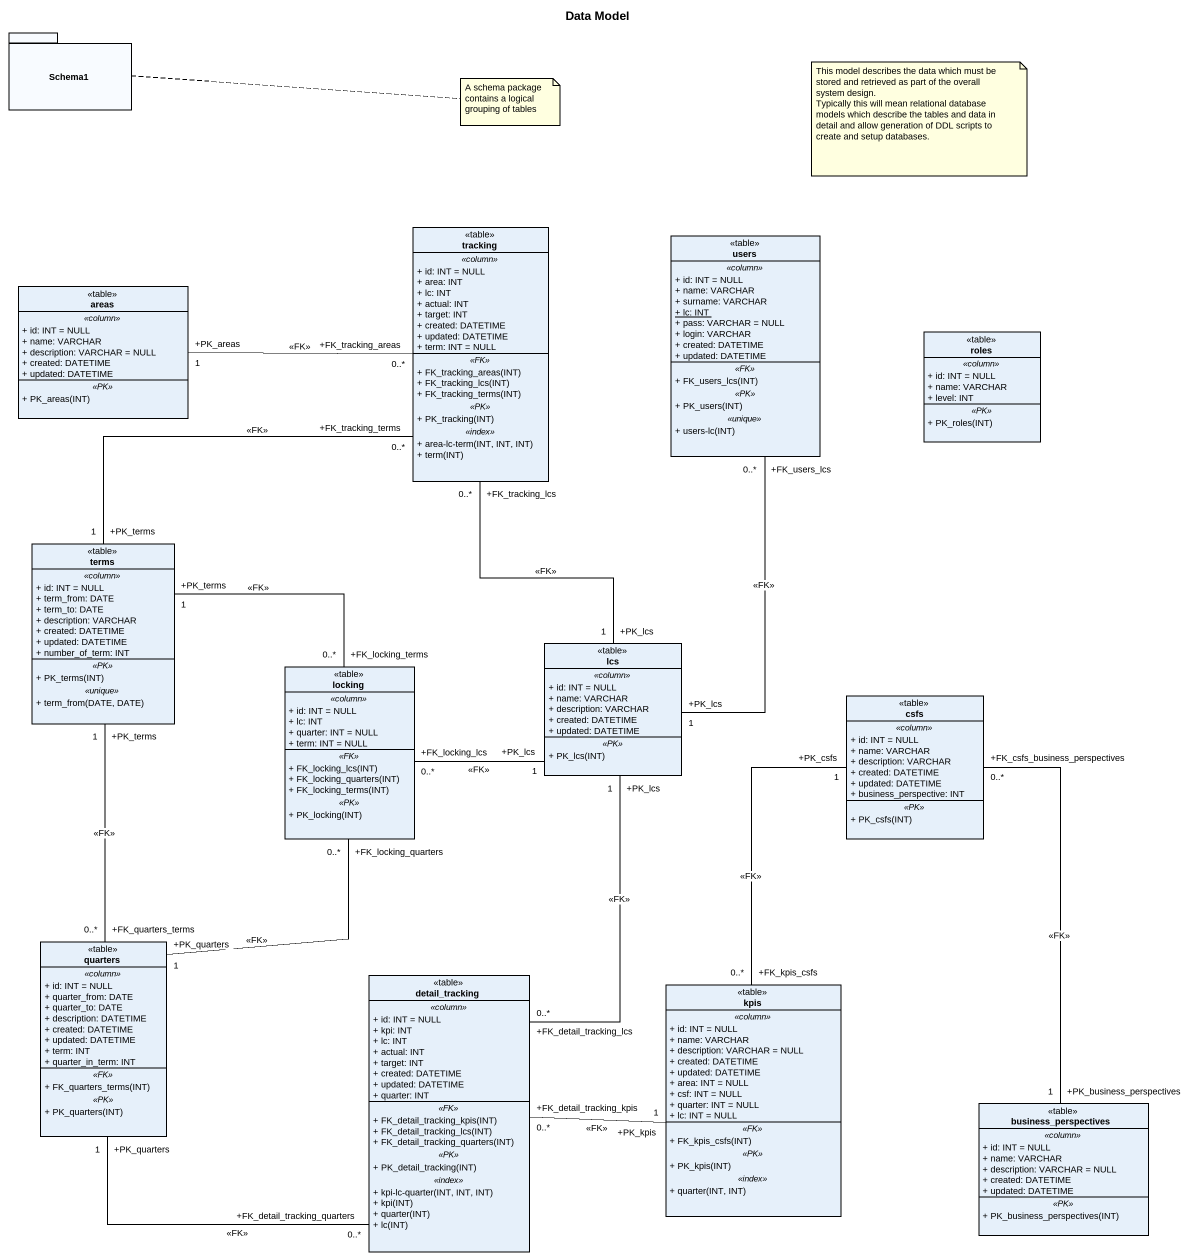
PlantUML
@startuml
title Data Model
hide circle
hide empty members
skinparam classAttributeIconSize 0
package Schema1 {
}
class tracking <<table>> {
  .. <<column>> ..
  + id: INT = NULL
  + area: INT
  + lc: INT
  + actual: INT
  + target: INT
  + created: DATETIME
  + updated: DATETIME
  + term: INT = NULL
  .. <<FK>> ..
  + FK_tracking_areas(INT)
  + FK_tracking_lcs(INT)
  + FK_tracking_terms(INT)
  .. <<PK>> ..
  + PK_tracking(INT)
  .. <<index>> ..
  + area-lc-term(INT, INT, INT)
  + term(INT)
}
class users <<table>> {
  .. <<column>> ..
  + id: INT = NULL
  + name: VARCHAR
  + surname: VARCHAR
  {static} + lc: INT
  + pass: VARCHAR = NULL
  + login: VARCHAR
  + created: DATETIME
  + updated: DATETIME
  .. <<FK>> ..
  + FK_users_lcs(INT)
  .. <<PK>> ..
  + PK_users(INT)
  .. <<unique>> ..
  + users-lc(INT)
}
class areas <<table>> {
  .. <<column>> ..
  + id: INT = NULL
  + name: VARCHAR
  + description: VARCHAR = NULL
  + created: DATETIME
  + updated: DATETIME
  .. <<PK>> ..
  + PK_areas(INT)
}
class roles <<table>> {
  .. <<column>> ..
  + id: INT = NULL
  + name: VARCHAR
  + level: INT
  .. <<PK>> ..
  + PK_roles(INT)
}
class terms <<table>> {
  .. <<column>> ..
  + id: INT = NULL
  + term_from: DATE
  + term_to: DATE
  + description: VARCHAR
  + created: DATETIME
  + updated: DATETIME
  + number_of_term: INT
  .. <<PK>> ..
  + PK_terms(INT)
  .. <<unique>> ..
  + term_from(DATE, DATE)
}
class locking <<table>> {
  .. <<column>> ..
  + id: INT = NULL
  + lc: INT
  + quarter: INT = NULL
  + term: INT = NULL
  .. <<FK>> ..
  + FK_locking_lcs(INT)
  + FK_locking_quarters(INT)
  + FK_locking_terms(INT)
  .. <<PK>> ..
  + PK_locking(INT)
}
class lcs <<table>> {
  .. <<column>> ..
  + id: INT = NULL
  + name: VARCHAR
  + description: VARCHAR
  + created: DATETIME
  + updated: DATETIME
  .. <<PK>> ..
  + PK_lcs(INT)
}
class csfs <<table>> {
  .. <<column>> ..
  + id: INT = NULL
  + name: VARCHAR
  + description: VARCHAR
  + created: DATETIME
  + updated: DATETIME
  + business_perspective: INT
  .. <<PK>> ..
  + PK_csfs(INT)
}
class quarters <<table>> {
  .. <<column>> ..
  + id: INT = NULL
  + quarter_from: DATE
  + quarter_to: DATE
  + description: DATETIME
  + created: DATETIME
  + updated: DATETIME
  + term: INT
  + quarter_in_term: INT
  .. <<FK>> ..
  + FK_quarters_terms(INT)
  .. <<PK>> ..
  + PK_quarters(INT)
}
class detail_tracking <<table>> {
  .. <<column>> ..
  + id: INT = NULL
  + kpi: INT
  + lc: INT
  + actual: INT
  + target: INT
  + created: DATETIME
  + updated: DATETIME
  + quarter: INT
  .. <<FK>> ..
  + FK_detail_tracking_kpis(INT)
  + FK_detail_tracking_lcs(INT)
  + FK_detail_tracking_quarters(INT)
  .. <<PK>> ..
  + PK_detail_tracking(INT)
  .. <<index>> ..
  + kpi-lc-quarter(INT, INT, INT)
  + kpi(INT)
  + quarter(INT)
  + lc(INT)
}
class kpis <<table>> {
  .. <<column>> ..
  + id: INT = NULL
  + name: VARCHAR
  + description: VARCHAR = NULL
  + created: DATETIME
  + updated: DATETIME
  + area: INT = NULL
  + csf: INT = NULL
  + quarter: INT = NULL
  + lc: INT = NULL
  .. <<FK>> ..
  + FK_kpis_csfs(INT)
  .. <<PK>> ..
  + PK_kpis(INT)
  .. <<index>> ..
  + quarter(INT, INT)
}
class business_perspectives <<table>> {
  .. <<column>> ..
  + id: INT = NULL
  + name: VARCHAR
  + description: VARCHAR = NULL
  + created: DATETIME
  + updated: DATETIME
  .. <<PK>> ..
  + PK_business_perspectives(INT)
}
tracking "+FK_tracking_areas\n0..*" -left- "+PK_areas\n1" areas : <<FK>>
tracking "+FK_tracking_terms\n0..*" -- "+PK_terms\n1" terms : <<FK>>
tracking "+FK_tracking_lcs\n0..*" -- "+PK_lcs\n1" lcs : <<FK>>
users "+FK_users_lcs\n0..*" -- "+PK_lcs\n1" lcs : <<FK>>
locking "+FK_locking_terms\n0..*" -left- "+PK_terms\n1" terms : <<FK>>
locking "+FK_locking_lcs\n0..*" -right- "+PK_lcs\n1" lcs : <<FK>>
locking "+FK_locking_quarters\n0..*" -- "+PK_quarters\n1" quarters : <<FK>>
csfs "+FK_csfs_business_perspectives\n0..*" -- "+PK_business_perspectives\n1" business_perspectives : <<FK>>
quarters "+FK_quarters_terms\n0..*" -up- "+PK_terms\n1" terms : <<FK>>
detail_tracking "+FK_detail_tracking_lcs\n0..*" -up- "+PK_lcs\n1" lcs : <<FK>>
detail_tracking "+FK_detail_tracking_quarters\n0..*" -left- "+PK_quarters\n1" quarters : <<FK>>
detail_tracking "+FK_detail_tracking_kpis\n0..*" -right- "+PK_kpis\n1" kpis : <<FK>>
kpis "+FK_kpis_csfs\n0..*" -up- "+PK_csfs\n1" csfs : <<FK>>
note right of Schema1 : A schema package contains a logical grouping of tables
note as N2
  This model describes the data which must be stored and retrieved as part of the overall system design.
  Typically this will mean relational database models which describe the tables and data in detail and allow generation of DDL scripts to create and setup databases.
end note
@enduml
